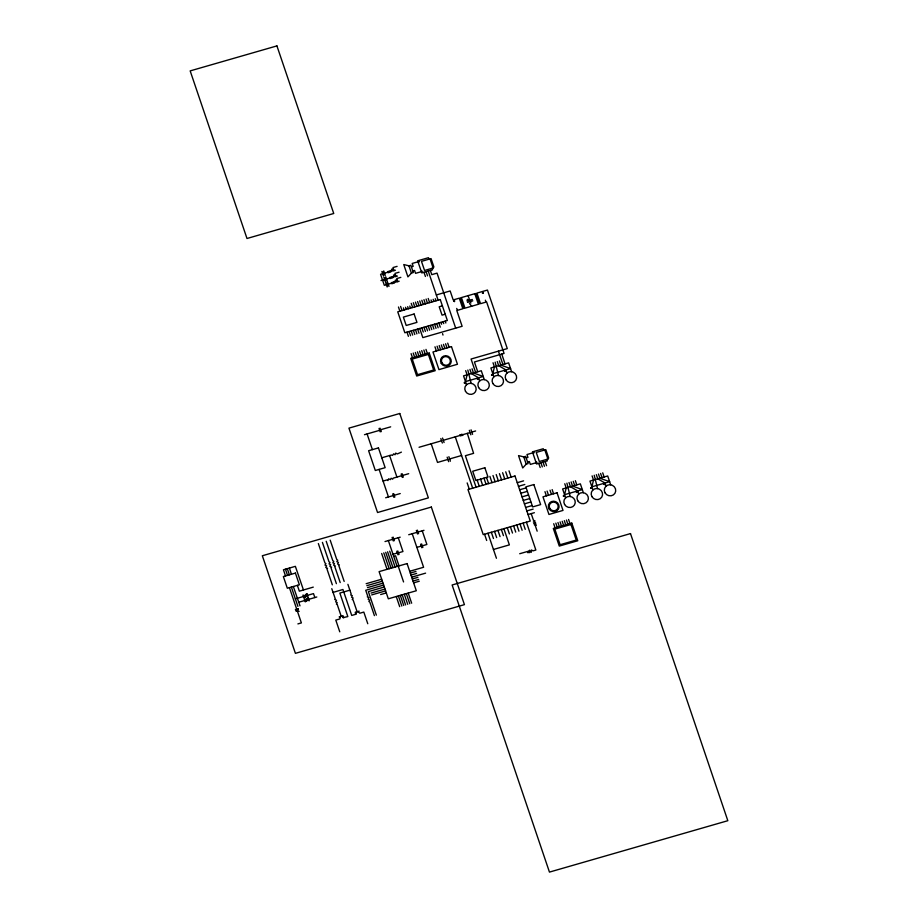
<?xml version="1.0" encoding="UTF-8"?>
<svg xmlns="http://www.w3.org/2000/svg" width="918" height="918" viewBox="0 0 918 918"><rect width="100%" height="100%" fill="white"/><g stroke="black" fill="none" stroke-linecap="round" stroke-linejoin="round"><path stroke-width="1.38" d="M340.532 616.54L339.821 618.939L335.793 620.098L339.763 631.813M356.436 611.939L355.61 614.326L351.732 615.439L342.942 589.494L333.062 592.408M384.504 273.162L383.414 275.928L381.899 271.464L384.504 273.162L387.889 272.187M386.489 279.003L385.399 281.769L383.873 277.305L386.489 279.003L389.863 278.028M388.234 284.167L387.144 286.944L385.629 282.469L388.234 284.167L391.619 283.203M305.235 597.515L305.568 594.359M433.135 267.999L433.893 266.977L431.058 258.601L421.477 261.366L424.564 270.466L433.135 267.999L430.049 258.887M547.908 459.057L548.677 458.036L545.831 449.659L536.25 452.425L539.336 461.524L547.908 459.057L544.822 449.958M306.887 598.284L306.635 601.439M411.425 273.094L407.936 276.903L403.748 264.533L408.969 265.841L410.851 265.291L413.318 272.543L411.425 273.094L408.969 265.841M526.198 464.152L522.721 467.962L518.521 455.592L523.742 456.9L525.635 456.361L528.091 463.613L526.198 464.152L523.742 456.9M356.345 613.74L355.61 614.326L355.427 613.327M313.279 587.118L299.348 591.181L297.375 585.351M298.706 602.242L316.802 596.998M397.104 266.369L393.019 267.54L393.42 268.744L391.458 269.307M419.285 261.435L412.193 263.455L413.169 266.335L411.379 266.851M382.657 273.702L380.568 274.298L384.309 285.303L386.386 284.706M390.598 271.407L392.032 270.994L391.676 269.949L393.638 269.376L394.051 270.603M395.44 270.213L393.076 270.89L392.847 270.225M399.078 272.21L394.992 273.38L395.394 274.574L393.432 275.148M412.779 270.982L414.569 270.466L415.556 273.346L421.351 271.682M381.004 280.575L384.631 279.531M392.571 277.247L394.006 276.834L393.65 275.79L395.612 275.216L396.037 276.444M397.414 276.054L395.05 276.731L394.82 276.054M400.833 277.374L396.748 278.556L397.15 279.749L395.188 280.311M394.327 282.423L395.761 282.01L395.406 280.954L397.368 280.392L397.781 281.619M399.169 281.218L396.805 281.906L396.576 281.229M436.337 294.942L450.164 290.96L453.205 299.934L459.287 298.178L462.879 308.758L456.785 310.514L462.133 326.292L422.831 337.617L419.733 328.472M453.687 301.299L454.823 300.978M482.329 293.049L483.465 292.716M442.384 305.855L439.206 306.773L442.051 315.149L445.23 314.231M467.124 299.991L468.26 299.658M467.01 301.012L472.334 299.475M467.48 302.378L472.804 300.84M464.152 382.921L465.082 382.657M477.291 379.134L478.221 378.87M491.486 375.049L492.415 374.774M504.625 371.262L505.554 370.987M380.568 429.75L390.666 426.836M364.48 434.696L379.685 430.312M381.796 457.784L391.378 455.018L392.548 455.374L393.65 453.848L395.027 454.743L395.704 453.113L397.299 453.951L401.396 452.126M419.067 447.273L441.581 440.778M443.314 440.284L459.62 435.58L459.78 434.765L460.561 435.947L460.721 434.604L461.811 435.671L461.869 434.122L462.867 435.43L463.097 434.581L470.085 432.573M471.818 432.068L475.639 430.967M447.904 459.436L437.519 462.431L431.196 443.773M449.636 458.943L461.593 455.5M383.07 481.066L387.075 479.919L387.912 480.562L388.67 478.806L390.322 479.632L391.137 478.267L392.652 479.162L393.202 478.152L401.728 475.696M402.715 475.409L408.694 473.688M534.058 452.494L526.978 454.525L527.953 457.405L526.163 457.921M385.663 497.763L393.271 495.571M394.247 495.284L400.225 493.563M527.563 462.052L529.353 461.536L530.329 464.416L536.135 462.741M517.247 482.684L523.581 480.86M518.475 486.299L524.809 484.474M519.645 489.764L525.98 487.94M520.827 493.241L527.161 491.417M522.044 496.856L528.378 495.031M523.26 500.436L529.594 498.612M385.021 541.551L392.732 539.325M393.765 539.027L400.191 537.179M408.717 534.724L416.979 532.337M418.011 532.038L423.99 530.317M524.419 503.856L530.753 502.031M563.239 496.03L564.168 495.766M576.366 492.255L577.307 491.979M590.572 488.158L591.502 487.894M603.7 484.371L604.641 484.107M525.635 507.424L531.97 505.6M526.817 510.924L533.151 509.1M528.034 514.528L534.368 512.703M393.007 554.277L397.368 553.026M416.852 547.369L421.247 546.107M422.28 545.808L426.881 544.477L422.246 530.822M398.446 552.843L402.956 551.534L398.274 537.73M393.696 556.319L395.578 555.78L399.009 565.89M295.355 598.834L313.497 593.613L314.84 597.561M366.144 583.699L381.681 579.224M409.692 571.271L423.6 567.267L412.216 533.714M349.85 590.182L339.855 593.062L347.83 616.575L342.999 617.653M366.81 585.661L382.336 581.186M410.3 573.073L415.946 571.444M493.448 549.469L509.375 544.879L503.879 528.665M367.475 587.623L383.001 583.148M410.977 575.07L416.623 573.44M383.655 585.064L365.731 590.274L367.774 596.287L367.303 596.838L368.91 597.756L368.118 599.225L369.713 600.12L368.887 601.508L369.828 602.093L374.406 615.622M411.689 577.158L425.596 573.153M384.321 587.015L368.37 591.617L376.346 615.14M412.297 578.948L417.942 577.33M371.067 593.074L385.009 589.058M413.02 581.071L418.665 579.442M371.687 594.91L385.629 590.894M413.628 582.861L419.274 581.232M519.714 553.726L527.001 551.626L528.045 552.797L528.298 550.857L529.629 552.659L529.64 550.215L531.166 552.406L531.442 549.962L532.922 550.88L535.86 550.031L526.416 522.17M380.66 594.554L386.317 592.925M297.891 623.907L301.379 622.909L289.434 587.646M339.144 616.93L343.16 615.783M355.151 612.306L359.167 611.147M470.934 303.009L470.142 301.609M299.153 611.331L295.917 611.032M357.768 611.56L359.822 613.224L363.815 612.077L367.774 623.735M341.84 616.162L343.757 617.745L343.607 617.103M469.454 303.514L471.703 306.21M331.777 588.702L335.196 598.582L334.645 599.374L336.504 600.246L335.621 601.818L337.193 602.621L336.401 604.136L337.25 604.56L341.198 616.219M293.347 586.51L299.979 605.846M303.456 589.976L295.366 566.337L283.433 569.78L285.521 575.942M610.688 484.807L607.705 475.972L589.953 481.089L592.948 489.914M602.713 472.816L604.136 477.004M606.087 486.127L605.031 483.029L597.767 478.84L596.344 474.652M600.59 473.424L602.013 477.612M604.01 483.786L604.331 484.704M598.467 474.044L599.89 478.232L609.644 481.698L591.903 486.815L593.521 480.057L592.099 475.88M594.221 475.26L597.561 488.583M590.882 487.561L591.192 488.479M583.355 492.679L580.36 483.855L562.619 488.961L565.614 497.797M575.379 480.688L576.802 484.876M578.753 494.01L577.697 490.901L570.434 486.712L569.011 482.524M573.257 481.307L574.679 485.496M576.676 491.658L576.986 492.576M571.134 481.916L572.557 486.104L582.31 489.581L564.559 494.687L566.188 487.94L564.765 483.752M566.888 483.143L570.227 496.466M563.549 495.445L563.859 496.363M568.563 519.45L569.986 523.639M543.766 450.268L543.249 448.753L532.44 451.863L536.56 463.992L547.357 460.87L546.841 459.367M566.44 520.058L567.863 524.247M545.143 461.513L546.566 465.701M564.318 520.678L565.74 524.866M543.02 462.121L544.443 466.31M552.143 489.592L553.565 493.781M511.613 371.687L508.618 362.862L490.878 367.969L493.861 376.805M562.195 521.286L563.618 525.475M540.897 462.741L542.308 466.929M550.02 490.201L551.443 494.389M482.719 292.349L483.075 293.416M485.37 300.186L485.737 301.253M560.072 521.894L561.495 526.083M501.733 354.096L505.049 363.884M538.774 463.349L540.186 467.537M557.949 522.514L559.372 526.702M507 373.018L505.944 369.908L498.681 365.72L497.269 361.531M547.082 491.05L548.505 495.238M533.312 452.104L533.691 453.217M536.663 461.995L537.041 463.108M498.405 351.158L502.926 364.503M504.934 370.665L505.244 371.583M555.826 523.122L557.249 527.311M544.959 491.658L546.382 495.846M499.392 360.923L500.803 365.112L510.557 368.588L492.817 373.695L494.435 366.948L493.023 362.759M475.88 293.404L479.46 303.973M553.703 523.73L555.115 527.919M495.146 362.151L498.474 375.473M468.111 295.642L469.672 300.243M467.503 299.291L467.87 300.358M491.796 374.452L492.105 375.37M460.354 297.88L463.934 308.448M531.201 513.61L533.484 520.334L534.953 520.781L533.369 522.032L535.561 522.331L533.714 523.662L535.86 523.834L534.448 524.947L536.296 525.13L535.401 525.98L537.156 531.178M484.279 379.57L481.284 370.734L463.544 375.852L466.528 384.676M454.077 300.611L454.433 301.666M456.728 308.437L457.095 309.504M477.716 371.767L474.422 361.967L504.062 353.419L486.609 301.919L480.527 303.674L476.935 293.094L487.447 290.065L507.287 348.599L471.072 359.03L475.593 372.375M479.666 380.89L478.611 377.791L471.347 373.603L469.936 369.415M509.031 470.865L511.142 477.119M477.601 378.537L477.911 379.467M472.059 368.806L473.47 372.983L483.224 376.46L465.483 381.578L467.101 374.819L465.678 370.642M505.726 471.818L507.849 478.06M523.122 523.122L525.234 529.365M455.695 328.151L437.037 273.128L431.781 274.643L430.358 270.454M467.813 370.023L471.141 383.345M502.616 472.713L504.739 478.955M520.013 524.017L522.124 530.26M428.981 259.197L428.476 257.694L417.667 260.804L421.775 272.921L432.585 269.812L432.068 268.297M499.438 473.631L501.561 479.873M516.834 524.935L518.945 531.178M428.236 271.062L438.115 300.197M445.207 321.128L445.85 323.021M496.213 474.56L498.336 480.803M513.598 525.865L515.721 532.107M464.462 382.324L464.772 383.242M426.113 271.671L427.536 275.859M435.281 298.706L435.993 300.806M443.084 321.736L443.727 323.629M493 475.49L495.112 481.732M510.385 526.783L512.508 533.037M423.99 272.29L425.413 276.479M433.158 299.325L433.87 301.414M440.961 322.356L441.604 324.238M447.709 343.125L449.12 347.314M418.528 261.033L418.906 262.158M421.878 270.925L422.257 272.038M442.522 333.647L443.004 335.07M431.035 299.934L431.747 302.033M438.838 322.964L440.261 327.152M445.586 343.745L446.997 347.933M489.891 476.385L492.002 482.627M507.275 527.678L509.398 533.932M428.201 298.453L429.624 302.642M436.716 323.572L438.138 327.76M443.463 344.353L444.874 348.542M471.049 429.831L472.575 434.317M426.078 299.061L427.501 303.25M434.593 324.192L436.016 328.369M486.494 477.36L488.606 483.602M441.329 344.961L442.751 349.15M469.327 430.324L470.854 434.811M423.955 299.681L425.378 303.869M432.47 324.8L433.893 328.988M439.206 345.581L440.629 349.769M483.947 478.094L486.058 484.337M501.331 529.399L503.443 535.642M421.832 300.289L423.255 304.478M430.347 325.408L431.77 329.596M437.083 346.189L438.506 350.378M480.539 479.081L482.661 485.324M497.935 530.375L500.046 536.617M419.71 300.897L421.132 305.086M428.224 326.028L429.647 330.205M434.96 346.797L436.383 350.986M417.587 301.517L419.01 305.694M426.101 326.636L427.524 330.824M477.142 480.057L479.265 486.299M494.538 531.35L496.649 537.604M415.464 302.125L416.887 306.314M423.978 327.244L425.401 331.432M476.075 487.217L465.392 455.707L473.596 453.343L467.319 433.365M491.348 532.268L493.471 538.522M413.341 302.733L414.752 306.922M421.855 327.852L423.278 332.041M411.218 303.353L412.63 307.53M425.975 349.391L427.386 353.579M455.271 436.842L472.678 488.192M487.951 533.255L496.431 558.27M409.807 306.05L410.507 308.15M417.61 329.08L419.021 333.268M423.852 349.999L425.264 354.187M407.672 306.669L408.384 308.758M415.487 329.688L416.898 333.877M467.17 482.925L469.282 489.179M484.555 534.23L486.678 540.472M421.718 350.619L423.141 354.807M405.549 307.278L406.261 309.366M413.364 330.308L414.775 334.496M419.595 351.227L421.018 355.415M403.427 307.886L404.138 309.986M411.241 330.916L412.652 335.104M417.472 351.835L418.895 356.023M400.604 306.405L402.015 310.594M409.118 331.524L410.53 335.713M415.349 352.455L416.772 356.643M398.469 307.014L399.892 311.202M406.995 332.144L408.407 336.332M442.545 438.035L444.071 442.533M448.879 456.694L450.394 461.192M413.226 353.063L414.649 357.251M440.824 438.54L442.35 443.027M447.146 457.187L448.673 461.685M383.747 270.925L385.262 275.4M385.732 276.766L387.247 281.241M387.476 281.941L389.002 286.405M411.103 353.671L412.526 357.859M402.141 473.711L403.312 477.165M401.155 473.998L402.325 477.452M417.369 530.145L418.574 533.702M421.637 543.904L422.842 547.461M416.336 530.443L417.541 534.001M420.605 544.202L421.81 547.759M389.611 455.523L396.92 477.085M380.018 428.144L381.28 431.621M379.042 428.431L380.213 431.873M393.673 493.597L394.843 497.051M392.697 493.873L393.868 497.326M367.085 433.95L372.387 449.591M379.123 469.396L388.463 496.959M393.122 537.122L394.327 540.691M397.804 550.949L399.009 554.518M392.089 537.42L393.294 540.989M396.771 551.248L397.976 554.816M408.223 593.074L411.654 603.195M398.183 566.073L403.564 581.943M388.314 540.461L397.127 566.44M406.341 593.625L409.772 603.734M389.691 551.167L395.073 567.026M404.287 594.21L407.718 604.331M387.58 551.775L392.961 567.634M402.176 594.818L405.607 604.939M385.721 552.315L391.091 568.173M400.305 595.357L403.736 605.478M383.781 552.865L389.163 568.735M398.378 595.92L401.797 606.029M381.67 553.474L387.04 569.344M396.255 596.528L399.686 606.649M347.899 584.341L351.192 594.038L350.722 594.967L352.317 595.667L351.548 597.193L353.143 598.02L352.248 599.546L353.109 599.97L357.102 611.755M330.193 540.14L336.745 559.464L337.755 560.244L336.826 561.644L338.467 562.436L337.583 563.962L339.339 564.926L338.868 565.752L344.17 581.404M326.223 541.287L332.775 560.611L333.773 561.391L332.855 562.791L334.496 563.583L333.613 565.109L335.357 566.073L334.886 566.899L340.199 582.551M322.413 542.377L328.965 561.701L329.964 562.493L329.046 563.893L330.687 564.685L329.803 566.211L331.547 567.163L331.077 567.99L336.39 583.653M318.351 543.548L324.903 562.872L325.913 563.663L324.983 565.052L326.624 565.855L325.741 567.381L327.496 568.334L327.026 569.16L332.327 584.823M287.3 568.655L289.388 574.829M285.452 569.194L287.541 575.356M291.373 587.084L297.902 606.339M289.399 568.058L291.431 574.243M298.304 608.714L297.421 611.216L295.355 609.575L298.304 608.714M392.652 269.662L392.158 270.42L393.524 270.018L392.652 269.662M394.637 275.503L394.143 276.261L395.509 275.859L394.637 275.503M396.381 280.667L395.887 281.424L397.253 281.034L396.381 280.667M306.979 593.82L303.915 597.962L302.906 595.082L308 596.815L306.979 593.82M308.31 597.802L305.269 601.875L304.237 598.949L309.32 600.762L308.31 597.802M276.926 45.9L190.175 70.893L246.988 238.496L333.739 213.492L276.926 45.9M390.414 270.867L387.706 271.648L388.073 272.726L390.781 271.946L390.414 270.867M392.388 276.708L389.68 277.488L390.047 278.567L392.755 277.787L392.388 276.708M394.143 281.883L391.435 282.664L391.802 283.742L394.51 282.962L394.143 281.883M440.261 299.578L397.746 311.822L404.849 332.764L447.353 320.508L440.261 299.578M474.813 293.703L461.41 297.57L465.001 308.15L478.393 304.283L474.813 293.703M414.121 314.002L403.369 317.1L406.204 325.477L416.956 322.379L414.121 314.002M429.211 353.051L410.713 358.387L416.692 376.024L435.189 370.7L429.211 353.051M451.472 346.637L432.975 351.973L438.953 369.61L457.451 364.274L451.472 346.637M428.373 354.417L412.239 359.064L417.518 374.67L433.663 370.011L428.373 354.417M399.766 413.49L348.943 428.132L377.55 512.519L428.362 497.877L399.766 413.49M378.445 447.892L368.611 450.727L375.313 470.498L385.147 467.664L378.445 447.892M484.853 467.755L472.724 471.244L475.868 480.516L487.997 477.027L484.853 467.755M514.987 476.006L467.973 489.558L483.235 534.609L530.26 521.057L514.987 476.006M431.345 507.057L262.33 555.757L295.412 653.341L464.428 604.641L431.345 507.057M533.851 484.555L525.842 486.861L532.635 506.908L540.645 504.602L533.851 484.555M557.031 492.782L542.974 496.833L548.953 514.47L563.009 510.419L557.031 492.782M295.412 573.096L283.364 576.561L287.323 588.243L299.371 584.777L295.412 573.096M407.087 563.572L379.1 571.627L388.314 598.811L416.302 590.756L407.087 563.572M571.799 523.111L553.302 528.447L559.28 546.084L577.778 540.759L571.799 523.111M570.962 524.476L554.828 529.124L560.118 544.718L576.252 540.071L570.962 524.476M630.494 533.587L452.126 584.984L549.457 872.1L727.825 820.703L630.494 533.587M591.915 496.615A5.76 5.497 27.8 0 0 601.795 497.086A5.76 5.497 27.8 0 0 596.952 488.525A5.76 5.497 27.8 0 0 591.915 496.615M605.054 492.84A5.76 5.497 27.8 0 0 614.934 493.299A5.76 5.497 27.8 0 0 610.08 484.738A5.76 5.497 27.8 0 0 605.054 492.84M577.72 500.712A5.76 5.497 27.8 0 0 587.6 501.182A5.76 5.497 27.8 0 0 582.746 492.622A5.76 5.497 27.8 0 0 577.72 500.712M564.581 504.498A5.76 5.497 27.8 0 0 574.461 504.969A5.76 5.497 27.8 0 0 569.619 496.409A5.76 5.497 27.8 0 0 564.581 504.498M492.84 383.506A5.76 5.497 27.8 0 0 502.72 383.976A5.76 5.497 27.8 0 0 497.866 375.416A5.76 5.497 27.8 0 0 492.84 383.506M505.967 379.719A5.76 5.497 27.8 0 0 515.847 380.19A5.76 5.497 27.8 0 0 511.005 371.629A5.76 5.497 27.8 0 0 505.967 379.719M478.634 387.591A5.76 5.497 27.8 0 0 488.514 388.062A5.76 5.497 27.8 0 0 483.671 379.501A5.76 5.497 27.8 0 0 478.634 387.591M465.506 391.378A5.76 5.497 27.8 0 0 475.386 391.848A5.76 5.497 27.8 0 0 470.532 383.288A5.76 5.497 27.8 0 0 465.506 391.378M549.882 508.538A4.521 4.315 27.8 0 0 557.628 508.675A4.521 4.315 27.8 0 0 553.623 502.066A4.521 4.315 27.8 0 0 549.882 508.538M549.113 508.951A5.428 5.175 27.8 0 0 558.408 509.123A5.428 5.175 27.8 0 0 553.6 501.194A5.428 5.175 27.8 0 0 549.113 508.951M441.294 363.471A5.428 5.175 27.8 0 0 450.589 363.631A5.428 5.175 27.8 0 0 445.781 355.702A5.428 5.175 27.8 0 0 441.294 363.471M442.063 363.046A4.521 4.315 27.8 0 0 449.809 363.184A4.521 4.315 27.8 0 0 445.804 356.574A4.521 4.315 27.8 0 0 442.063 363.046"/></g></svg>
